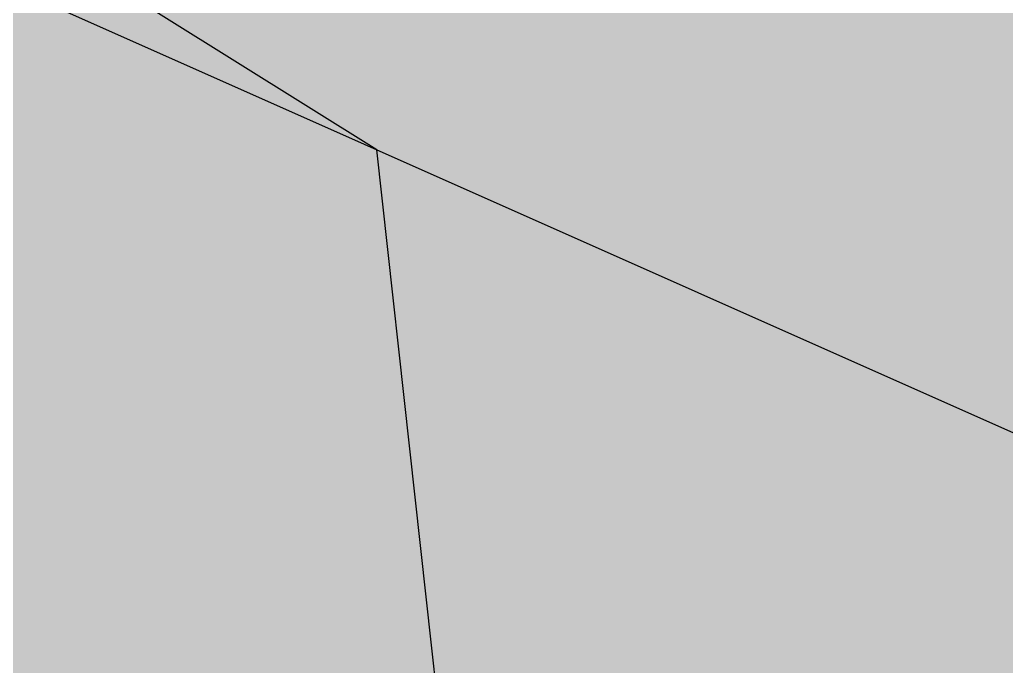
# Model space of a CAD drawing. Extents: x 327443 to 331974, y 6141950 to 6143778.
# Drawn here: x 329956.24 to 329965.15, y 6142662.43 to 6142668.27 of the extents above; entities that cross this region are included whole.
import ezdxf

# ---------------------------------------------------------------- set-up
doc = ezdxf.new("R2010")
doc.units = 0
doc.header["$LTSCALE"] = 5
for name, color, linetype in [('P-BUFFER-H 30m', 51, 'Continuous'), ('P-PROPOSED', 10, 'Continuous'), ('P-PROPOSED-H', 21, 'Continuous'), ('WETLAND', 143, 'Continuous')]:
    doc.layers.add(name, color=color, linetype=linetype)

msp = doc.modelspace()

# ---------------------------------------------------------------- hatches: boundary and pattern name
at = {"layer": 'P-BUFFER-H 30m'}
h = msp.add_hatch(color=256, dxfattribs=at)
h.dxf.hatch_style = 1
edge = h.paths.add_edge_path()
edge.add_line((329824.3507, 6142785.9848), (329846.2964, 6142772.1568))
edge.add_line((329846.2964, 6142772.1568), (330173.0963, 6142626.7726))
edge.add_line((330173.0963, 6142626.7726), (330458.628, 6142615.8627))
edge.add_arc((330457.4827, 6142585.8891), 29.9955, -2.18816, 87.81184, ccw=False)
edge.add_line((330487.4563, 6142584.7439), (330486.6928, 6142564.7615))
edge.add_arc((330456.7192, 6142565.9067), 29.9955, 267.81184, 357.81184, ccw=False)
edge.add_line((330455.5739, 6142535.9331), (330160.4246, 6142547.2105))
edge.add_arc((330161.5698, 6142577.1841), 29.9955, 246.01706, 267.81184, ccw=False)
edge.add_line((330149.3777, 6142549.7783), (329810.4971, 6142700.5368))
edge.add_arc((329822.6892, 6142727.9427), 29.9955, 237.78488, 246.01706, ccw=False)
edge.add_line((329806.6987, 6142702.5649), (329793.879, 6142710.6426))
edge.add_line((329793.879, 6142710.6426), (329661.5454, 6142710.8991))
edge.add_arc((329661.6035, 6142740.8945), 29.9955, 183.26442, 269.88894, ccw=False)
edge.add_line((329631.6567, 6142739.1864), (329630.516, 6142759.1857))
edge.add_arc((329660.4628, 6142760.8937), 29.9955, 89.88894, 183.26442, ccw=False)
edge.add_line((329660.521, 6142790.8891), (329808.4183, 6142790.6025))
edge.add_arc((329808.3601, 6142760.6071), 29.9955, 57.78488, 89.88894, ccw=False)
at = {"layer": 'P-PROPOSED-H'}
h = msp.add_hatch(color=256, dxfattribs=at)
h.dxf.hatch_style = 1
h.paths.add_polyline_path([(329808.3601, 6142760.6071), (329832.1321, 6142745.6283), (330166.1804, 6142597.0195), (330457.4827, 6142585.8891), (330456.7192, 6142565.9067), (330161.5698, 6142577.1841), (329822.6892, 6142727.9427), (329802.5677, 6142740.6213), (329661.6035, 6142740.8945), (329660.4628, 6142760.8937)])

# ---------------------------------------------------------------- linework, layer by layer
at = {"layer": 'P-PROPOSED', "flags": 128}
msp.add_lwpolyline([(329808.3601, 6142760.6071), (329832.1321, 6142745.6283), (330166.1804, 6142597.0195), (330457.4827, 6142585.8891), (330456.7192, 6142565.9067), (330161.5698, 6142577.1841), (329822.6892, 6142727.9427), (329802.5677, 6142740.6213), (329661.6035, 6142740.8945), (329660.4628, 6142760.8937)], close=True, dxfattribs=at)
at = {"layer": 'WETLAND'}
msp.add_lwpolyline([(329943.0068, 6142694.6398), (330051.1646, 6142646.2777), (330042.5832, 6142633.9016), (330029.5, 6142625.5), (330017.031, 6142628.3073), (329996.5, 6142637.5), (329981.4956, 6142643.743), (329967.7209, 6142648.3012), (329965.9406, 6142652.4405), (329960.157, 6142660.8187), (329959.4633, 6142667.0956), (329944.6105, 6142676.3751), (329937.2001, 6142687.9029), (329938.9983, 6142692.8455), (329943.0068, 6142694.6398)], close=True, dxfattribs=at)

doc.saveas('drawing.dxf')
